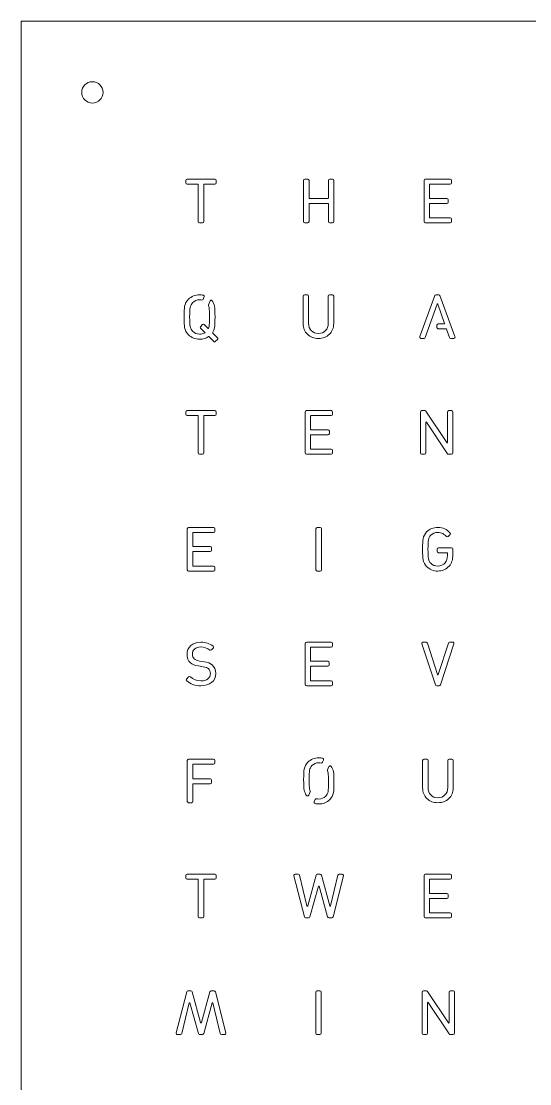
# Model space of a CAD drawing. Header units: millimetres. Extents: x -10 to 590, y -10 to 590.
# Drawn here: x -9.8 to 133, y 291.5 to 590.2 of the extents above; entities that cross this region are included whole.
import ezdxf

# ---------------------------------------------------------------- set-up
doc = ezdxf.new("R2010")
doc.units = ezdxf.units.MM
doc.header["$MEASUREMENT"] = 0
doc.layers.add('Layer 1', color=7, linetype='Continuous', lineweight=0)

msp = doc.modelspace()

# ---------------------------------------------------------------- linework, layer by layer
at = {"layer": 'Layer 1', "color": 18, "lineweight": 9, "true_color": 0x000000}
msp.add_lwpolyline([(590.16, -9.84), (-9.84, -9.84), (-9.84, 590.16), (590.16, 590.16)], close=True, dxfattribs=at)
msp.add_circle((10.16, 570.16), 3, dxfattribs=at)
at = {"layer": 'Layer 1', "color": 250, "lineweight": 9, "true_color": 0x231f20}
for points, knots in [([(41.08, 533.48), (41.08, 533.48), (40.27, 533.48), (40.27, 533.48), (40.07, 533.48), (39.9, 533.65), (39.9, 533.85), (39.9, 533.85), (39.9, 544.23), (39.9, 544.23), (39.9, 544.29), (39.85, 544.33), (39.79, 544.33), (39.79, 544.33), (36.8, 544.33), (36.8, 544.33), (36.59, 544.33), (36.43, 544.5), (36.43, 544.7), (36.43, 544.7), (36.43, 545.38), (36.43, 545.38), (36.43, 545.58), (36.59, 545.74), (36.8, 545.74), (36.8, 545.74), (44.55, 545.74), (44.55, 545.74), (44.75, 545.74), (44.92, 545.58), (44.92, 545.38), (44.92, 545.38), (44.92, 544.7), (44.92, 544.7), (44.92, 544.5), (44.75, 544.33), (44.55, 544.33), (44.55, 544.33), (41.55, 544.33), (41.55, 544.33), (41.49, 544.33), (41.44, 544.29), (41.44, 544.23), (41.44, 544.23), (41.44, 533.85), (41.44, 533.85), (41.44, 533.65), (41.28, 533.48), (41.08, 533.48)], [0, 0, 0, 0, 1, 1, 1, 2, 2, 2, 3, 3, 3, 4, 4, 4, 5, 5, 5, 6, 6, 6, 7, 7, 7, 8, 8, 8, 9, 9, 9, 10, 10, 10, 11, 11, 11, 12, 12, 12, 13, 13, 13, 14, 14, 14, 15, 15, 15, 16, 16, 16, 16]), ([(77.64, 533.48), (77.64, 533.48), (76.83, 533.48), (76.83, 533.48), (76.63, 533.48), (76.46, 533.65), (76.46, 533.85), (76.46, 533.85), (76.46, 538.85), (76.46, 538.85), (76.46, 538.91), (76.41, 538.96), (76.36, 538.96), (76.36, 538.96), (71.13, 538.96), (71.13, 538.96), (71.08, 538.96), (71.03, 538.91), (71.03, 538.85), (71.03, 538.85), (71.03, 533.85), (71.03, 533.85), (71.03, 533.65), (70.86, 533.48), (70.66, 533.48), (70.66, 533.48), (69.85, 533.48), (69.85, 533.48), (69.65, 533.48), (69.48, 533.65), (69.48, 533.85), (69.48, 533.85), (69.48, 545.38), (69.48, 545.38), (69.48, 545.58), (69.65, 545.74), (69.85, 545.74), (69.85, 545.74), (70.66, 545.74), (70.66, 545.74), (70.86, 545.74), (71.03, 545.58), (71.03, 545.38), (71.03, 545.38), (71.03, 540.47), (71.03, 540.47), (71.03, 540.42), (71.08, 540.37), (71.13, 540.37), (71.13, 540.37), (76.36, 540.37), (76.36, 540.37), (76.41, 540.37), (76.46, 540.42), (76.46, 540.47), (76.46, 540.47), (76.46, 545.38), (76.46, 545.38), (76.46, 545.58), (76.63, 545.74), (76.83, 545.74), (76.83, 545.74), (77.64, 545.74), (77.64, 545.74), (77.84, 545.74), (78.01, 545.58), (78.01, 545.38), (78.01, 545.38), (78.01, 533.85), (78.01, 533.85), (78.01, 533.65), (77.84, 533.48), (77.64, 533.48)], [0, 0, 0, 0, 1, 1, 1, 2, 2, 2, 3, 3, 3, 4, 4, 4, 5, 5, 5, 6, 6, 6, 7, 7, 7, 8, 8, 8, 9, 9, 9, 10, 10, 10, 11, 11, 11, 12, 12, 12, 13, 13, 13, 14, 14, 14, 15, 15, 15, 16, 16, 16, 17, 17, 17, 18, 18, 18, 19, 19, 19, 20, 20, 20, 21, 21, 21, 22, 22, 22, 23, 23, 23, 24, 24, 24, 24]), ([(110.67, 533.48), (110.67, 533.48), (103.7, 533.48), (103.7, 533.48), (103.49, 533.48), (103.33, 533.65), (103.33, 533.85), (103.33, 533.85), (103.33, 545.38), (103.33, 545.38), (103.33, 545.58), (103.49, 545.74), (103.7, 545.74), (103.7, 545.74), (110.67, 545.74), (110.67, 545.74), (110.87, 545.74), (111.04, 545.58), (111.04, 545.38), (111.04, 545.38), (111.04, 544.7), (111.04, 544.7), (111.04, 544.5), (110.87, 544.33), (110.67, 544.33), (110.67, 544.33), (104.98, 544.33), (104.98, 544.33), (104.92, 544.33), (104.87, 544.29), (104.87, 544.23), (104.87, 544.23), (104.87, 540.47), (104.87, 540.47), (104.87, 540.42), (104.92, 540.37), (104.98, 540.37), (104.98, 540.37), (109.76, 540.37), (109.76, 540.37), (109.96, 540.37), (110.13, 540.2), (110.13, 540), (110.13, 540), (110.13, 539.33), (110.13, 539.33), (110.13, 539.12), (109.96, 538.96), (109.76, 538.96), (109.76, 538.96), (104.98, 538.96), (104.98, 538.96), (104.92, 538.96), (104.87, 538.91), (104.87, 538.85), (104.87, 538.85), (104.87, 535), (104.87, 535), (104.87, 534.94), (104.92, 534.89), (104.98, 534.89), (104.98, 534.89), (110.67, 534.89), (110.67, 534.89), (110.87, 534.89), (111.04, 534.73), (111.04, 534.52), (111.04, 534.52), (111.04, 533.85), (111.04, 533.85), (111.04, 533.65), (110.87, 533.48), (110.67, 533.48)], [0, 0, 0, 0, 1, 1, 1, 2, 2, 2, 3, 3, 3, 4, 4, 4, 5, 5, 5, 6, 6, 6, 7, 7, 7, 8, 8, 8, 9, 9, 9, 10, 10, 10, 11, 11, 11, 12, 12, 12, 13, 13, 13, 14, 14, 14, 15, 15, 15, 16, 16, 16, 17, 17, 17, 18, 18, 18, 19, 19, 19, 20, 20, 20, 21, 21, 21, 22, 22, 22, 23, 23, 23, 24, 24, 24, 24]), ([(44.48, 500.01), (44.41, 500.01), (44.33, 500.04), (44.27, 500.1), (44.27, 500.1), (42.83, 501.54), (42.83, 501.54), (42.82, 501.55), (42.8, 501.55), (42.79, 501.54), (42.07, 501.04), (41.22, 500.78), (40.27, 500.78), (39.02, 500.78), (37.96, 501.22), (37.1, 502.07), (36.57, 502.61), (36.22, 503.27), (36.07, 504.03), (35.98, 504.55), (35.93, 505.55), (35.93, 507.03), (35.93, 508.5), (35.98, 509.51), (36.07, 510.02), (36.22, 510.79), (36.57, 511.45), (37.1, 511.99), (37.96, 512.84), (39.02, 513.27), (40.27, 513.27), (40.65, 513.27), (41.01, 513.23), (41.36, 513.15), (41.44, 513.13), (41.51, 513.08), (41.55, 513), (41.59, 512.93), (41.6, 512.84), (41.57, 512.76), (41.57, 512.76), (41.27, 511.97), (41.27, 511.97), (41.21, 511.83), (41.07, 511.76), (40.92, 511.79), (40.71, 511.84), (40.5, 511.86), (40.27, 511.86), (39.49, 511.86), (38.82, 511.58), (38.29, 511.04), (37.95, 510.69), (37.72, 510.24), (37.61, 509.71), (37.53, 509.23), (37.48, 508.33), (37.48, 507.03), (37.48, 505.73), (37.53, 504.83), (37.61, 504.35), (37.72, 503.82), (37.95, 503.37), (38.29, 503.02), (38.82, 502.47), (39.49, 502.2), (40.27, 502.2), (40.81, 502.2), (41.3, 502.33), (41.73, 502.6), (41.73, 502.6), (41.82, 502.74), (41.82, 502.74), (41.82, 502.74), (41.73, 502.64), (41.73, 502.64), (41.73, 502.64), (40.48, 503.89), (40.48, 503.89), (40.36, 504.01), (40.36, 504.2), (40.48, 504.31), (40.48, 504.31), (41.11, 504.94), (41.11, 504.94), (41.22, 505.06), (41.41, 505.06), (41.52, 504.94), (41.52, 504.94), (42.7, 503.77), (42.7, 503.77), (42.73, 503.76), (42.74, 503.77), (42.75, 503.78), (42.83, 503.96), (42.89, 504.15), (42.93, 504.35), (43.02, 504.83), (43.06, 505.73), (43.06, 507.03), (43.06, 508.33), (43.02, 509.23), (42.93, 509.71), (42.89, 509.87), (42.85, 510.03), (42.78, 510.2), (42.75, 510.27), (42.75, 510.35), (42.77, 510.42), (42.77, 510.42), (43.22, 511.58), (43.22, 511.58), (43.26, 511.68), (43.34, 511.75), (43.45, 511.76), (43.55, 511.78), (43.66, 511.74), (43.73, 511.65), (44.1, 511.19), (44.35, 510.64), (44.47, 510.03), (44.56, 509.51), (44.61, 508.5), (44.61, 507.03), (44.61, 505.55), (44.56, 504.55), (44.47, 504.03), (44.37, 503.51), (44.17, 503.03), (43.89, 502.62), (43.88, 502.61), (43.88, 502.59), (43.89, 502.58), (43.89, 502.58), (45.32, 501.14), (45.32, 501.14), (45.38, 501.09), (45.41, 501.01), (45.41, 500.94), (45.41, 500.86), (45.38, 500.78), (45.32, 500.73), (45.32, 500.73), (44.69, 500.1), (44.69, 500.1), (44.63, 500.04), (44.56, 500.01), (44.48, 500.01)], [0, 0, 0, 0, 1, 1, 1, 2, 2, 2, 3, 3, 3, 4, 4, 4, 5, 5, 5, 6, 6, 6, 7, 7, 7, 8, 8, 8, 9, 9, 9, 10, 10, 10, 11, 11, 11, 12, 12, 12, 13, 13, 13, 14, 14, 14, 15, 15, 15, 16, 16, 16, 17, 17, 17, 18, 18, 18, 19, 19, 19, 20, 20, 20, 21, 21, 21, 22, 22, 22, 23, 23, 23, 24, 24, 24, 25, 25, 25, 26, 26, 26, 27, 27, 27, 28, 28, 28, 29, 29, 29, 30, 30, 30, 31, 31, 31, 32, 32, 32, 33, 33, 33, 34, 34, 34, 35, 35, 35, 36, 36, 36, 37, 37, 37, 38, 38, 38, 39, 39, 39, 40, 40, 40, 41, 41, 41, 42, 42, 42, 43, 43, 43, 44, 44, 44, 45, 45, 45, 46, 46, 46, 47, 47, 47, 48, 48, 48, 49, 49, 49, 49]), ([(73.66, 501.01), (72.42, 501.01), (71.39, 501.4), (70.59, 502.17), (69.79, 502.95), (69.38, 503.96), (69.38, 505.17), (69.38, 505.17), (69.38, 512.91), (69.38, 512.91), (69.38, 513.11), (69.54, 513.27), (69.75, 513.27), (69.75, 513.27), (70.55, 513.27), (70.55, 513.27), (70.75, 513.27), (70.91, 513.11), (70.91, 512.91), (70.91, 512.91), (70.91, 505.27), (70.91, 505.27), (70.91, 504.41), (71.17, 503.71), (71.66, 503.19), (72.16, 502.67), (72.83, 502.41), (73.66, 502.41), (74.49, 502.41), (75.16, 502.67), (75.66, 503.19), (76.16, 503.71), (76.42, 504.41), (76.42, 505.27), (76.42, 505.27), (76.42, 512.91), (76.42, 512.91), (76.42, 513.11), (76.58, 513.27), (76.78, 513.27), (76.78, 513.27), (77.58, 513.27), (77.58, 513.27), (77.79, 513.27), (77.95, 513.11), (77.95, 512.91), (77.95, 512.91), (77.95, 505.17), (77.95, 505.17), (77.95, 503.96), (77.54, 502.95), (76.73, 502.17), (75.92, 501.4), (74.89, 501.01), (73.66, 501.01)], [0, 0, 0, 0, 1, 1, 1, 2, 2, 2, 3, 3, 3, 4, 4, 4, 5, 5, 5, 6, 6, 6, 7, 7, 7, 8, 8, 8, 9, 9, 9, 10, 10, 10, 11, 11, 11, 12, 12, 12, 13, 13, 13, 14, 14, 14, 15, 15, 15, 16, 16, 16, 17, 17, 17, 18, 18, 18, 18]), ([(111.7, 501.01), (111.7, 501.01), (110.84, 501.01), (110.84, 501.01), (110.68, 501.01), (110.54, 501.11), (110.49, 501.26), (110.49, 501.26), (109.64, 503.65), (109.64, 503.65), (109.63, 503.69), (109.59, 503.72), (109.54, 503.72), (109.54, 503.72), (107.33, 503.72), (107.33, 503.72), (107.23, 503.72), (107.14, 503.76), (107.07, 503.83), (107, 503.9), (106.96, 504), (106.96, 504.1), (106.96, 504.1), (106.97, 504.73), (106.97, 504.73), (106.97, 504.93), (107.13, 505.1), (107.34, 505.1), (107.34, 505.1), (109.01, 505.1), (109.01, 505.1), (109.04, 505.1), (109.07, 505.12), (109.09, 505.14), (109.11, 505.17), (109.12, 505.21), (109.11, 505.24), (109.11, 505.24), (107.21, 510.63), (107.21, 510.63), (107.19, 510.69), (107.13, 510.7), (107.12, 510.7), (107.1, 510.7), (107.04, 510.69), (107.02, 510.63), (107.02, 510.63), (103.69, 501.26), (103.69, 501.26), (103.64, 501.11), (103.5, 501.01), (103.34, 501.01), (103.34, 501.01), (102.48, 501.01), (102.48, 501.01), (102.36, 501.01), (102.25, 501.07), (102.18, 501.17), (102.11, 501.27), (102.1, 501.39), (102.14, 501.51), (102.14, 501.51), (106.38, 513.03), (106.38, 513.03), (106.43, 513.18), (106.57, 513.27), (106.73, 513.27), (106.73, 513.27), (107.47, 513.27), (107.47, 513.27), (107.63, 513.27), (107.77, 513.18), (107.82, 513.03), (107.82, 513.03), (112.04, 501.51), (112.04, 501.51), (112.09, 501.39), (112.07, 501.27), (112, 501.17), (111.93, 501.07), (111.82, 501.01), (111.7, 501.01)], [0, 0, 0, 0, 1, 1, 1, 2, 2, 2, 3, 3, 3, 4, 4, 4, 5, 5, 5, 6, 6, 6, 7, 7, 7, 8, 8, 8, 9, 9, 9, 10, 10, 10, 11, 11, 11, 12, 12, 12, 13, 13, 13, 14, 14, 14, 15, 15, 15, 16, 16, 16, 17, 17, 17, 18, 18, 18, 19, 19, 19, 20, 20, 20, 21, 21, 21, 22, 22, 22, 23, 23, 23, 24, 24, 24, 25, 25, 25, 26, 26, 26, 27, 27, 27, 27]), ([(41.08, 468.44), (41.08, 468.44), (40.27, 468.44), (40.27, 468.44), (40.07, 468.44), (39.9, 468.61), (39.9, 468.81), (39.9, 468.81), (39.9, 479.19), (39.9, 479.19), (39.9, 479.25), (39.85, 479.3), (39.79, 479.3), (39.79, 479.3), (36.8, 479.3), (36.8, 479.3), (36.59, 479.3), (36.43, 479.46), (36.43, 479.67), (36.43, 479.67), (36.43, 480.34), (36.43, 480.34), (36.43, 480.54), (36.59, 480.71), (36.8, 480.71), (36.8, 480.71), (44.55, 480.71), (44.55, 480.71), (44.75, 480.71), (44.92, 480.54), (44.92, 480.34), (44.92, 480.34), (44.92, 479.67), (44.92, 479.67), (44.92, 479.46), (44.75, 479.3), (44.55, 479.3), (44.55, 479.3), (41.55, 479.3), (41.55, 479.3), (41.49, 479.3), (41.44, 479.25), (41.44, 479.19), (41.44, 479.19), (41.44, 468.81), (41.44, 468.81), (41.44, 468.61), (41.28, 468.44), (41.08, 468.44)], [0, 0, 0, 0, 1, 1, 1, 2, 2, 2, 3, 3, 3, 4, 4, 4, 5, 5, 5, 6, 6, 6, 7, 7, 7, 8, 8, 8, 9, 9, 9, 10, 10, 10, 11, 11, 11, 12, 12, 12, 13, 13, 13, 14, 14, 14, 15, 15, 15, 16, 16, 16, 16]), ([(77.27, 468.44), (77.27, 468.44), (70.3, 468.44), (70.3, 468.44), (70.1, 468.44), (69.93, 468.61), (69.93, 468.81), (69.93, 468.81), (69.93, 480.34), (69.93, 480.34), (69.93, 480.54), (70.1, 480.71), (70.3, 480.71), (70.3, 480.71), (77.27, 480.71), (77.27, 480.71), (77.48, 480.71), (77.64, 480.54), (77.64, 480.34), (77.64, 480.34), (77.64, 479.67), (77.64, 479.67), (77.64, 479.46), (77.48, 479.3), (77.27, 479.3), (77.27, 479.3), (71.58, 479.3), (71.58, 479.3), (71.52, 479.3), (71.48, 479.25), (71.48, 479.19), (71.48, 479.19), (71.48, 475.44), (71.48, 475.44), (71.48, 475.38), (71.52, 475.33), (71.58, 475.33), (71.58, 475.33), (76.36, 475.33), (76.36, 475.33), (76.57, 475.33), (76.73, 475.17), (76.73, 474.96), (76.73, 474.96), (76.73, 474.29), (76.73, 474.29), (76.73, 474.09), (76.57, 473.92), (76.36, 473.92), (76.36, 473.92), (71.58, 473.92), (71.58, 473.92), (71.52, 473.92), (71.48, 473.87), (71.48, 473.82), (71.48, 473.82), (71.48, 469.96), (71.48, 469.96), (71.48, 469.9), (71.52, 469.85), (71.58, 469.85), (71.58, 469.85), (77.27, 469.85), (77.27, 469.85), (77.48, 469.85), (77.64, 469.69), (77.64, 469.49), (77.64, 469.49), (77.64, 468.81), (77.64, 468.81), (77.64, 468.61), (77.48, 468.44), (77.27, 468.44)], [0, 0, 0, 0, 1, 1, 1, 2, 2, 2, 3, 3, 3, 4, 4, 4, 5, 5, 5, 6, 6, 6, 7, 7, 7, 8, 8, 8, 9, 9, 9, 10, 10, 10, 11, 11, 11, 12, 12, 12, 13, 13, 13, 14, 14, 14, 15, 15, 15, 16, 16, 16, 17, 17, 17, 18, 18, 18, 19, 19, 19, 20, 20, 20, 21, 21, 21, 22, 22, 22, 23, 23, 23, 24, 24, 24, 24]), ([(111.09, 468.44), (111.09, 468.44), (110.24, 468.44), (110.24, 468.44), (110.12, 468.44), (110, 468.51), (109.93, 468.61), (109.93, 468.61), (104.07, 477.47), (104.07, 477.47), (104.03, 477.53), (103.97, 477.52), (103.95, 477.51), (103.93, 477.51), (103.87, 477.48), (103.87, 477.41), (103.87, 477.41), (103.87, 468.81), (103.87, 468.81), (103.87, 468.61), (103.71, 468.44), (103.5, 468.44), (103.5, 468.44), (102.7, 468.44), (102.7, 468.44), (102.49, 468.44), (102.33, 468.61), (102.33, 468.81), (102.33, 468.81), (102.33, 480.34), (102.33, 480.34), (102.33, 480.54), (102.49, 480.71), (102.7, 480.71), (102.7, 480.71), (103.55, 480.71), (103.55, 480.71), (103.67, 480.71), (103.79, 480.65), (103.85, 480.54), (103.85, 480.54), (109.72, 471.71), (109.72, 471.71), (109.76, 471.65), (109.82, 471.67), (109.84, 471.67), (109.86, 471.68), (109.91, 471.7), (109.91, 471.77), (109.91, 471.77), (109.91, 480.34), (109.91, 480.34), (109.91, 480.54), (110.08, 480.71), (110.28, 480.71), (110.28, 480.71), (111.09, 480.71), (111.09, 480.71), (111.29, 480.71), (111.46, 480.54), (111.46, 480.34), (111.46, 480.34), (111.46, 468.81), (111.46, 468.81), (111.46, 468.61), (111.29, 468.44), (111.09, 468.44)], [0, 0, 0, 0, 1, 1, 1, 2, 2, 2, 3, 3, 3, 4, 4, 4, 5, 5, 5, 6, 6, 6, 7, 7, 7, 8, 8, 8, 9, 9, 9, 10, 10, 10, 11, 11, 11, 12, 12, 12, 13, 13, 13, 14, 14, 14, 15, 15, 15, 16, 16, 16, 17, 17, 17, 18, 18, 18, 19, 19, 19, 20, 20, 20, 21, 21, 21, 22, 22, 22, 22]), ([(44.16, 435.61), (44.16, 435.61), (37.18, 435.61), (37.18, 435.61), (36.98, 435.61), (36.82, 435.78), (36.82, 435.98), (36.82, 435.98), (36.82, 447.5), (36.82, 447.5), (36.82, 447.71), (36.98, 447.87), (37.18, 447.87), (37.18, 447.87), (44.16, 447.87), (44.16, 447.87), (44.36, 447.87), (44.53, 447.71), (44.53, 447.5), (44.53, 447.5), (44.53, 446.83), (44.53, 446.83), (44.53, 446.63), (44.36, 446.46), (44.16, 446.46), (44.16, 446.46), (38.47, 446.46), (38.47, 446.46), (38.41, 446.46), (38.36, 446.42), (38.36, 446.36), (38.36, 446.36), (38.36, 442.6), (38.36, 442.6), (38.36, 442.54), (38.41, 442.5), (38.47, 442.5), (38.47, 442.5), (43.25, 442.5), (43.25, 442.5), (43.45, 442.5), (43.62, 442.33), (43.62, 442.13), (43.62, 442.13), (43.62, 441.46), (43.62, 441.46), (43.62, 441.25), (43.45, 441.09), (43.25, 441.09), (43.25, 441.09), (38.47, 441.09), (38.47, 441.09), (38.41, 441.09), (38.36, 441.04), (38.36, 440.98), (38.36, 440.98), (38.36, 437.13), (38.36, 437.13), (38.36, 437.07), (38.41, 437.02), (38.47, 437.02), (38.47, 437.02), (44.16, 437.02), (44.16, 437.02), (44.36, 437.02), (44.53, 436.85), (44.53, 436.65), (44.53, 436.65), (44.53, 435.98), (44.53, 435.98), (44.53, 435.78), (44.36, 435.61), (44.16, 435.61)], [0, 0, 0, 0, 1, 1, 1, 2, 2, 2, 3, 3, 3, 4, 4, 4, 5, 5, 5, 6, 6, 6, 7, 7, 7, 8, 8, 8, 9, 9, 9, 10, 10, 10, 11, 11, 11, 12, 12, 12, 13, 13, 13, 14, 14, 14, 15, 15, 15, 16, 16, 16, 17, 17, 17, 18, 18, 18, 19, 19, 19, 20, 20, 20, 21, 21, 21, 22, 22, 22, 23, 23, 23, 24, 24, 24, 24]), ([(74.15, 435.61), (74.15, 435.61), (73.34, 435.61), (73.34, 435.61), (73.14, 435.61), (72.97, 435.78), (72.97, 435.98), (72.97, 435.98), (72.97, 447.5), (72.97, 447.5), (72.97, 447.71), (73.14, 447.87), (73.34, 447.87), (73.34, 447.87), (74.15, 447.87), (74.15, 447.87), (74.35, 447.87), (74.52, 447.71), (74.52, 447.5), (74.52, 447.5), (74.52, 435.98), (74.52, 435.98), (74.52, 435.78), (74.35, 435.61), (74.15, 435.61)], [0, 0, 0, 0, 1, 1, 1, 2, 2, 2, 3, 3, 3, 4, 4, 4, 5, 5, 5, 6, 6, 6, 7, 7, 7, 8, 8, 8, 8]), ([(107.18, 435.61), (105.96, 435.61), (104.91, 436.04), (104.07, 436.87), (103.55, 437.4), (103.21, 438.05), (103.06, 438.8), (102.97, 439.31), (102.92, 440.27), (102.92, 441.74), (102.92, 443.21), (102.97, 444.17), (103.06, 444.68), (103.21, 445.44), (103.55, 446.08), (104.07, 446.61), (104.91, 447.45), (105.96, 447.87), (107.18, 447.87), (107.94, 447.87), (108.62, 447.73), (109.2, 447.45), (109.64, 447.23), (110.13, 446.88), (110.63, 446.4), (110.7, 446.33), (110.74, 446.24), (110.75, 446.14), (110.75, 446.04), (110.71, 445.94), (110.64, 445.87), (110.64, 445.87), (110.12, 445.36), (110.12, 445.36), (109.99, 445.22), (109.75, 445.22), (109.61, 445.36), (109.23, 445.72), (108.89, 445.99), (108.61, 446.15), (108.2, 446.37), (107.72, 446.48), (107.18, 446.48), (106.42, 446.48), (105.76, 446.21), (105.24, 445.68), (104.9, 445.33), (104.68, 444.89), (104.58, 444.37), (104.49, 443.91), (104.45, 443.02), (104.45, 441.74), (104.45, 440.46), (104.49, 439.57), (104.58, 439.1), (104.68, 438.57), (104.9, 438.13), (105.24, 437.79), (105.75, 437.27), (106.41, 437), (107.18, 437), (108.05, 437), (108.77, 437.33), (109.3, 437.96), (109.71, 438.46), (109.92, 439.15), (109.92, 440.03), (109.92, 440.03), (109.92, 440.68), (109.92, 440.68), (109.92, 440.74), (109.87, 440.78), (109.82, 440.78), (109.82, 440.78), (107.42, 440.78), (107.42, 440.78), (107.21, 440.78), (107.05, 440.94), (107.05, 441.15), (107.05, 441.15), (107.05, 441.79), (107.05, 441.79), (107.05, 441.99), (107.21, 442.16), (107.42, 442.16), (107.42, 442.16), (111.08, 442.16), (111.08, 442.16), (111.28, 442.16), (111.44, 441.99), (111.44, 441.79), (111.44, 441.79), (111.44, 440.15), (111.44, 440.15), (111.44, 438.82), (111.09, 437.76), (110.4, 437.01), (109.53, 436.08), (108.45, 435.61), (107.18, 435.61)], [0, 0, 0, 0, 1, 1, 1, 2, 2, 2, 3, 3, 3, 4, 4, 4, 5, 5, 5, 6, 6, 6, 7, 7, 7, 8, 8, 8, 9, 9, 9, 10, 10, 10, 11, 11, 11, 12, 12, 12, 13, 13, 13, 14, 14, 14, 15, 15, 15, 16, 16, 16, 17, 17, 17, 18, 18, 18, 19, 19, 19, 20, 20, 20, 21, 21, 21, 22, 22, 22, 23, 23, 23, 24, 24, 24, 25, 25, 25, 26, 26, 26, 27, 27, 27, 28, 28, 28, 29, 29, 29, 30, 30, 30, 31, 31, 31, 32, 32, 32, 33, 33, 33, 33]), ([(40.6, 403.36), (39.01, 403.36), (37.68, 403.84), (36.65, 404.78), (36.57, 404.85), (36.53, 404.94), (36.53, 405.04), (36.53, 405.14), (36.57, 405.24), (36.64, 405.31), (36.64, 405.31), (37.17, 405.85), (37.17, 405.85), (37.31, 405.98), (37.53, 405.99), (37.68, 405.85), (38.48, 405.12), (39.48, 404.75), (40.64, 404.75), (41.47, 404.75), (42.12, 404.94), (42.6, 405.3), (43.06, 405.67), (43.29, 406.16), (43.29, 406.81), (43.29, 407.42), (43.12, 407.88), (42.77, 408.18), (42.49, 408.43), (42, 408.61), (41.3, 408.71), (41.3, 408.71), (39.92, 408.93), (39.92, 408.93), (38.96, 409.08), (38.21, 409.39), (37.68, 409.86), (37.06, 410.41), (36.74, 411.19), (36.74, 412.16), (36.74, 413.2), (37.1, 414.05), (37.81, 414.68), (38.51, 415.31), (39.47, 415.62), (40.65, 415.62), (41.97, 415.62), (43.11, 415.23), (44.06, 414.47), (44.14, 414.4), (44.19, 414.31), (44.19, 414.21), (44.2, 414.1), (44.16, 414), (44.08, 413.92), (44.08, 413.92), (43.6, 413.44), (43.6, 413.44), (43.47, 413.31), (43.26, 413.31), (43.11, 413.42), (42.43, 413.98), (41.58, 414.27), (40.6, 414.27), (39.87, 414.27), (39.29, 414.08), (38.87, 413.7), (38.45, 413.33), (38.25, 412.84), (38.25, 412.21), (38.25, 411.65), (38.42, 411.23), (38.75, 410.94), (39.1, 410.65), (39.6, 410.44), (40.26, 410.33), (40.26, 410.33), (41.55, 410.14), (41.55, 410.14), (42.53, 409.99), (43.28, 409.7), (43.77, 409.28), (44.46, 408.69), (44.81, 407.87), (44.81, 406.84), (44.81, 405.77), (44.42, 404.92), (43.66, 404.29), (42.89, 403.67), (41.87, 403.36), (40.6, 403.36)], [0, 0, 0, 0, 1, 1, 1, 2, 2, 2, 3, 3, 3, 4, 4, 4, 5, 5, 5, 6, 6, 6, 7, 7, 7, 8, 8, 8, 9, 9, 9, 10, 10, 10, 11, 11, 11, 12, 12, 12, 13, 13, 13, 14, 14, 14, 15, 15, 15, 16, 16, 16, 17, 17, 17, 18, 18, 18, 19, 19, 19, 20, 20, 20, 21, 21, 21, 22, 22, 22, 23, 23, 23, 24, 24, 24, 25, 25, 25, 26, 26, 26, 27, 27, 27, 28, 28, 28, 29, 29, 29, 30, 30, 30, 30]), ([(77.26, 403.36), (77.26, 403.36), (70.29, 403.36), (70.29, 403.36), (70.08, 403.36), (69.92, 403.53), (69.92, 403.73), (69.92, 403.73), (69.92, 415.25), (69.92, 415.25), (69.92, 415.46), (70.08, 415.62), (70.29, 415.62), (70.29, 415.62), (77.26, 415.62), (77.26, 415.62), (77.46, 415.62), (77.63, 415.46), (77.63, 415.25), (77.63, 415.25), (77.63, 414.58), (77.63, 414.58), (77.63, 414.38), (77.46, 414.21), (77.26, 414.21), (77.26, 414.21), (71.57, 414.21), (71.57, 414.21), (71.51, 414.21), (71.46, 414.17), (71.46, 414.11), (71.46, 414.11), (71.46, 410.35), (71.46, 410.35), (71.46, 410.29), (71.51, 410.25), (71.57, 410.25), (71.57, 410.25), (76.35, 410.25), (76.35, 410.25), (76.55, 410.25), (76.72, 410.08), (76.72, 409.88), (76.72, 409.88), (76.72, 409.21), (76.72, 409.21), (76.72, 409), (76.55, 408.84), (76.35, 408.84), (76.35, 408.84), (71.57, 408.84), (71.57, 408.84), (71.51, 408.84), (71.46, 408.79), (71.46, 408.73), (71.46, 408.73), (71.46, 404.87), (71.46, 404.87), (71.46, 404.82), (71.51, 404.77), (71.57, 404.77), (71.57, 404.77), (77.26, 404.77), (77.26, 404.77), (77.46, 404.77), (77.63, 404.6), (77.63, 404.4), (77.63, 404.4), (77.63, 403.73), (77.63, 403.73), (77.63, 403.53), (77.46, 403.36), (77.26, 403.36)], [0, 0, 0, 0, 1, 1, 1, 2, 2, 2, 3, 3, 3, 4, 4, 4, 5, 5, 5, 6, 6, 6, 7, 7, 7, 8, 8, 8, 9, 9, 9, 10, 10, 10, 11, 11, 11, 12, 12, 12, 13, 13, 13, 14, 14, 14, 15, 15, 15, 16, 16, 16, 17, 17, 17, 18, 18, 18, 19, 19, 19, 20, 20, 20, 21, 21, 21, 22, 22, 22, 23, 23, 23, 24, 24, 24, 24]), ([(107.59, 403.36), (107.59, 403.36), (106.89, 403.36), (106.89, 403.36), (106.73, 403.36), (106.59, 403.46), (106.54, 403.61), (106.54, 403.61), (102.75, 415.14), (102.75, 415.14), (102.71, 415.25), (102.73, 415.37), (102.8, 415.47), (102.87, 415.57), (102.98, 415.62), (103.1, 415.62), (103.1, 415.62), (103.95, 415.62), (103.95, 415.62), (104.11, 415.62), (104.25, 415.52), (104.3, 415.37), (104.3, 415.37), (107.14, 406.53), (107.14, 406.53), (107.16, 406.46), (107.22, 406.45), (107.24, 406.45), (107.26, 406.45), (107.32, 406.46), (107.34, 406.53), (107.34, 406.53), (110.18, 415.37), (110.18, 415.37), (110.23, 415.52), (110.37, 415.62), (110.53, 415.62), (110.53, 415.62), (111.38, 415.62), (111.38, 415.62), (111.5, 415.62), (111.61, 415.57), (111.68, 415.47), (111.75, 415.37), (111.77, 415.25), (111.73, 415.14), (111.73, 415.14), (111.73, 415.14), (111.73, 415.14), (111.73, 415.14), (107.94, 403.61), (107.94, 403.61), (107.89, 403.46), (107.75, 403.36), (107.59, 403.36)], [0, 0, 0, 0, 1, 1, 1, 2, 2, 2, 3, 3, 3, 4, 4, 4, 5, 5, 5, 6, 6, 6, 7, 7, 7, 8, 8, 8, 9, 9, 9, 10, 10, 10, 11, 11, 11, 12, 12, 12, 13, 13, 13, 14, 14, 14, 15, 15, 15, 16, 16, 16, 17, 17, 17, 18, 18, 18, 18]), ([(111.6, 415.18), (111.6, 415.18), (111.61, 415.18), (111.61, 415.18), (111.61, 415.18), (111.6, 415.18), (111.6, 415.18)], [0, 0, 0, 0, 1, 1, 1, 2, 2, 2, 2]), ([(37.99, 370.5), (37.99, 370.5), (37.18, 370.5), (37.18, 370.5), (36.98, 370.5), (36.82, 370.66), (36.82, 370.87), (36.82, 370.87), (36.82, 382.39), (36.82, 382.39), (36.82, 382.59), (36.98, 382.76), (37.18, 382.76), (37.18, 382.76), (44.16, 382.76), (44.16, 382.76), (44.36, 382.76), (44.53, 382.59), (44.53, 382.39), (44.53, 382.39), (44.53, 381.72), (44.53, 381.72), (44.53, 381.52), (44.36, 381.35), (44.16, 381.35), (44.16, 381.35), (38.47, 381.35), (38.47, 381.35), (38.41, 381.35), (38.36, 381.3), (38.36, 381.25), (38.36, 381.25), (38.36, 377.3), (38.36, 377.3), (38.36, 377.25), (38.41, 377.2), (38.47, 377.2), (38.47, 377.2), (43.25, 377.2), (43.25, 377.2), (43.45, 377.2), (43.62, 377.03), (43.62, 376.83), (43.62, 376.83), (43.62, 376.16), (43.62, 376.16), (43.62, 375.95), (43.45, 375.79), (43.25, 375.79), (43.25, 375.79), (38.47, 375.79), (38.47, 375.79), (38.41, 375.79), (38.36, 375.74), (38.36, 375.68), (38.36, 375.68), (38.36, 370.87), (38.36, 370.87), (38.36, 370.66), (38.19, 370.5), (37.99, 370.5)], [0, 0, 0, 0, 1, 1, 1, 2, 2, 2, 3, 3, 3, 4, 4, 4, 5, 5, 5, 6, 6, 6, 7, 7, 7, 8, 8, 8, 9, 9, 9, 10, 10, 10, 11, 11, 11, 12, 12, 12, 13, 13, 13, 14, 14, 14, 15, 15, 15, 16, 16, 16, 17, 17, 17, 18, 18, 18, 19, 19, 19, 20, 20, 20, 20]), ([(70.59, 372.4), (70.47, 372.4), (70.36, 372.45), (70.29, 372.55), (69.97, 372.98), (69.76, 373.48), (69.65, 374.04), (69.56, 374.55), (69.51, 375.51), (69.51, 376.98), (69.51, 378.45), (69.56, 379.41), (69.65, 379.92), (69.8, 380.68), (70.14, 381.32), (70.66, 381.85), (71.5, 382.69), (72.55, 383.11), (73.77, 383.11), (74.14, 383.11), (74.5, 383.07), (74.83, 383), (74.94, 382.97), (75.02, 382.91), (75.07, 382.81), (75.12, 382.71), (75.13, 382.6), (75.08, 382.5), (75.08, 382.5), (74.82, 381.87), (74.82, 381.87), (74.75, 381.71), (74.58, 381.62), (74.4, 381.66), (74.2, 381.7), (73.99, 381.72), (73.77, 381.72), (73.01, 381.72), (72.35, 381.45), (71.83, 380.92), (71.49, 380.57), (71.27, 380.13), (71.17, 379.61), (71.08, 379.14), (71.04, 378.26), (71.04, 376.98), (71.04, 375.7), (71.08, 374.82), (71.17, 374.35), (71.2, 374.17), (71.26, 374), (71.32, 373.83), (71.36, 373.74), (71.36, 373.64), (71.32, 373.55), (71.32, 373.55), (70.93, 372.62), (70.93, 372.62), (70.88, 372.5), (70.77, 372.41), (70.64, 372.4), (70.62, 372.4), (70.61, 372.4), (70.59, 372.4)], [0, 0, 0, 0, 1, 1, 1, 2, 2, 2, 3, 3, 3, 4, 4, 4, 5, 5, 5, 6, 6, 6, 7, 7, 7, 8, 8, 8, 9, 9, 9, 10, 10, 10, 11, 11, 11, 12, 12, 12, 13, 13, 13, 14, 14, 14, 15, 15, 15, 16, 16, 16, 17, 17, 17, 18, 18, 18, 19, 19, 19, 20, 20, 20, 21, 21, 21, 21]), ([(107.23, 370.5), (106, 370.5), (104.96, 370.89), (104.16, 371.66), (103.36, 372.44), (102.95, 373.44), (102.95, 374.66), (102.95, 374.66), (102.95, 382.39), (102.95, 382.39), (102.95, 382.6), (103.12, 382.76), (103.32, 382.76), (103.32, 382.76), (104.12, 382.76), (104.12, 382.76), (104.32, 382.76), (104.49, 382.6), (104.49, 382.39), (104.49, 382.39), (104.49, 374.76), (104.49, 374.76), (104.49, 373.89), (104.74, 373.19), (105.24, 372.68), (105.73, 372.16), (106.4, 371.9), (107.23, 371.9), (108.06, 371.9), (108.73, 372.16), (109.23, 372.68), (109.73, 373.19), (109.99, 373.89), (109.99, 374.76), (109.99, 374.76), (109.99, 382.39), (109.99, 382.39), (109.99, 382.6), (110.15, 382.76), (110.36, 382.76), (110.36, 382.76), (111.16, 382.76), (111.16, 382.76), (111.36, 382.76), (111.52, 382.6), (111.52, 382.39), (111.52, 382.39), (111.52, 374.66), (111.52, 374.66), (111.52, 373.44), (111.11, 372.44), (110.3, 371.66), (109.5, 370.89), (108.46, 370.5), (107.23, 370.5)], [0, 0, 0, 0, 1, 1, 1, 2, 2, 2, 3, 3, 3, 4, 4, 4, 5, 5, 5, 6, 6, 6, 7, 7, 7, 8, 8, 8, 9, 9, 9, 10, 10, 10, 11, 11, 11, 12, 12, 12, 13, 13, 13, 14, 14, 14, 15, 15, 15, 16, 16, 16, 17, 17, 17, 18, 18, 18, 18]), ([(73.77, 370.14), (73.4, 370.14), (73.05, 370.18), (72.71, 370.26), (72.61, 370.28), (72.52, 370.35), (72.47, 370.45), (72.42, 370.54), (72.42, 370.66), (72.46, 370.76), (72.46, 370.76), (72.73, 371.39), (72.73, 371.39), (72.8, 371.55), (72.97, 371.64), (73.15, 371.6), (73.34, 371.56), (73.55, 371.54), (73.77, 371.54), (74.54, 371.54), (75.19, 371.81), (75.72, 372.34), (76.05, 372.68), (76.27, 373.13), (76.38, 373.65), (76.46, 374.11), (76.51, 375), (76.51, 376.28), (76.51, 377.55), (76.46, 378.44), (76.38, 378.9), (76.34, 379.08), (76.29, 379.26), (76.22, 379.43), (76.19, 379.52), (76.19, 379.61), (76.22, 379.7), (76.22, 379.7), (76.62, 380.64), (76.62, 380.64), (76.67, 380.76), (76.78, 380.84), (76.91, 380.86), (77.05, 380.87), (77.17, 380.82), (77.25, 380.71), (77.57, 380.27), (77.79, 379.77), (77.9, 379.22), (77.9, 379.22), (77.9, 379.22), (77.9, 379.22), (77.99, 378.71), (78.03, 377.72), (78.03, 376.28), (78.03, 374.83), (77.99, 373.84), (77.9, 373.34), (77.75, 372.58), (77.41, 371.93), (76.88, 371.41), (76.04, 370.57), (75, 370.14), (73.77, 370.14)], [0, 0, 0, 0, 1, 1, 1, 2, 2, 2, 3, 3, 3, 4, 4, 4, 5, 5, 5, 6, 6, 6, 7, 7, 7, 8, 8, 8, 9, 9, 9, 10, 10, 10, 11, 11, 11, 12, 12, 12, 13, 13, 13, 14, 14, 14, 15, 15, 15, 16, 16, 16, 17, 17, 17, 18, 18, 18, 19, 19, 19, 20, 20, 20, 21, 21, 21, 21]), ([(41.08, 338.12), (41.08, 338.12), (40.27, 338.12), (40.27, 338.12), (40.07, 338.12), (39.9, 338.29), (39.9, 338.49), (39.9, 338.49), (39.9, 348.87), (39.9, 348.87), (39.9, 348.93), (39.85, 348.98), (39.79, 348.98), (39.79, 348.98), (36.8, 348.98), (36.8, 348.98), (36.59, 348.98), (36.43, 349.14), (36.43, 349.35), (36.43, 349.35), (36.43, 350.02), (36.43, 350.02), (36.43, 350.22), (36.59, 350.39), (36.8, 350.39), (36.8, 350.39), (44.55, 350.39), (44.55, 350.39), (44.75, 350.39), (44.92, 350.22), (44.92, 350.02), (44.92, 350.02), (44.92, 349.35), (44.92, 349.35), (44.92, 349.14), (44.75, 348.98), (44.55, 348.98), (44.55, 348.98), (41.55, 348.98), (41.55, 348.98), (41.49, 348.98), (41.44, 348.93), (41.44, 348.87), (41.44, 348.87), (41.44, 338.49), (41.44, 338.49), (41.44, 338.29), (41.28, 338.12), (41.08, 338.12)], [0, 0, 0, 0, 1, 1, 1, 2, 2, 2, 3, 3, 3, 4, 4, 4, 5, 5, 5, 6, 6, 6, 7, 7, 7, 8, 8, 8, 9, 9, 9, 10, 10, 10, 11, 11, 11, 12, 12, 12, 13, 13, 13, 14, 14, 14, 15, 15, 15, 16, 16, 16, 16]), ([(77.42, 338.12), (77.42, 338.12), (76.59, 338.12), (76.59, 338.12), (76.42, 338.12), (76.28, 338.23), (76.23, 338.39), (76.23, 338.39), (73.85, 347), (73.85, 347), (73.83, 347.07), (73.76, 347.08), (73.74, 347.08), (73.73, 347.08), (73.66, 347.07), (73.64, 347), (73.64, 347), (71.26, 338.39), (71.26, 338.39), (71.21, 338.23), (71.07, 338.12), (70.9, 338.12), (70.9, 338.12), (70.07, 338.12), (70.07, 338.12), (69.9, 338.12), (69.75, 338.24), (69.71, 338.4), (69.71, 338.4), (66.77, 349.93), (66.77, 349.93), (66.74, 350.04), (66.76, 350.15), (66.83, 350.24), (66.9, 350.33), (67.01, 350.39), (67.12, 350.39), (67.12, 350.39), (68, 350.39), (68, 350.39), (68.17, 350.39), (68.32, 350.27), (68.36, 350.1), (68.36, 350.1), (70.44, 341.51), (70.44, 341.51), (70.46, 341.43), (70.51, 341.42), (70.54, 341.43), (70.56, 341.43), (70.62, 341.43), (70.64, 341.5), (70.64, 341.5), (73, 350.11), (73, 350.11), (73.04, 350.27), (73.19, 350.39), (73.35, 350.39), (73.35, 350.39), (74.14, 350.39), (74.14, 350.39), (74.3, 350.39), (74.45, 350.27), (74.49, 350.11), (74.49, 350.11), (76.85, 341.5), (76.85, 341.5), (76.87, 341.43), (76.94, 341.43), (76.95, 341.43), (76.97, 341.43), (77.03, 341.43), (77.05, 341.51), (77.05, 341.51), (79.13, 350.1), (79.13, 350.1), (79.17, 350.27), (79.32, 350.39), (79.49, 350.39), (79.49, 350.39), (80.37, 350.39), (80.37, 350.39), (80.48, 350.39), (80.59, 350.33), (80.66, 350.24), (80.73, 350.15), (80.75, 350.04), (80.72, 349.93), (80.72, 349.93), (77.78, 338.4), (77.78, 338.4), (77.74, 338.24), (77.59, 338.12), (77.42, 338.12)], [0, 0, 0, 0, 1, 1, 1, 2, 2, 2, 3, 3, 3, 4, 4, 4, 5, 5, 5, 6, 6, 6, 7, 7, 7, 8, 8, 8, 9, 9, 9, 10, 10, 10, 11, 11, 11, 12, 12, 12, 13, 13, 13, 14, 14, 14, 15, 15, 15, 16, 16, 16, 17, 17, 17, 18, 18, 18, 19, 19, 19, 20, 20, 20, 21, 21, 21, 22, 22, 22, 23, 23, 23, 24, 24, 24, 25, 25, 25, 26, 26, 26, 27, 27, 27, 28, 28, 28, 29, 29, 29, 30, 30, 30, 31, 31, 31, 31]), ([(110.67, 338.12), (110.67, 338.12), (103.7, 338.12), (103.7, 338.12), (103.49, 338.12), (103.33, 338.29), (103.33, 338.49), (103.33, 338.49), (103.33, 350.02), (103.33, 350.02), (103.33, 350.22), (103.49, 350.39), (103.7, 350.39), (103.7, 350.39), (110.67, 350.39), (110.67, 350.39), (110.87, 350.39), (111.04, 350.22), (111.04, 350.02), (111.04, 350.02), (111.04, 349.35), (111.04, 349.35), (111.04, 349.14), (110.87, 348.98), (110.67, 348.98), (110.67, 348.98), (104.98, 348.98), (104.98, 348.98), (104.92, 348.98), (104.87, 348.93), (104.87, 348.87), (104.87, 348.87), (104.87, 345.12), (104.87, 345.12), (104.87, 345.06), (104.92, 345.01), (104.98, 345.01), (104.98, 345.01), (109.76, 345.01), (109.76, 345.01), (109.96, 345.01), (110.13, 344.84), (110.13, 344.64), (110.13, 344.64), (110.13, 343.97), (110.13, 343.97), (110.13, 343.77), (109.96, 343.6), (109.76, 343.6), (109.76, 343.6), (104.98, 343.6), (104.98, 343.6), (104.92, 343.6), (104.87, 343.55), (104.87, 343.49), (104.87, 343.49), (104.87, 339.64), (104.87, 339.64), (104.87, 339.58), (104.92, 339.53), (104.98, 339.53), (104.98, 339.53), (110.67, 339.53), (110.67, 339.53), (110.87, 339.53), (111.04, 339.37), (111.04, 339.16), (111.04, 339.16), (111.04, 338.49), (111.04, 338.49), (111.04, 338.29), (110.87, 338.12), (110.67, 338.12)], [0, 0, 0, 0, 1, 1, 1, 2, 2, 2, 3, 3, 3, 4, 4, 4, 5, 5, 5, 6, 6, 6, 7, 7, 7, 8, 8, 8, 9, 9, 9, 10, 10, 10, 11, 11, 11, 12, 12, 12, 13, 13, 13, 14, 14, 14, 15, 15, 15, 16, 16, 16, 17, 17, 17, 18, 18, 18, 19, 19, 19, 20, 20, 20, 21, 21, 21, 22, 22, 22, 23, 23, 23, 24, 24, 24, 24]), ([(47.29, 305.33), (47.29, 305.33), (46.42, 305.33), (46.42, 305.33), (46.25, 305.33), (46.1, 305.44), (46.06, 305.61), (46.06, 305.61), (43.98, 314.21), (43.98, 314.21), (43.96, 314.28), (43.89, 314.29), (43.88, 314.29), (43.86, 314.29), (43.8, 314.28), (43.78, 314.21), (43.78, 314.21), (41.42, 305.6), (41.42, 305.6), (41.38, 305.44), (41.23, 305.33), (41.06, 305.33), (41.06, 305.33), (40.28, 305.33), (40.28, 305.33), (40.11, 305.33), (39.97, 305.44), (39.92, 305.6), (39.92, 305.6), (37.57, 314.21), (37.57, 314.21), (37.55, 314.28), (37.48, 314.29), (37.47, 314.29), (37.45, 314.29), (37.38, 314.28), (37.36, 314.21), (37.36, 314.21), (35.28, 305.61), (35.28, 305.61), (35.24, 305.44), (35.09, 305.33), (34.92, 305.33), (34.92, 305.33), (34.05, 305.33), (34.05, 305.33), (33.94, 305.33), (33.83, 305.38), (33.76, 305.47), (33.69, 305.56), (33.66, 305.68), (33.69, 305.79), (33.69, 305.79), (36.64, 317.31), (36.64, 317.31), (36.68, 317.48), (36.83, 317.59), (37, 317.59), (37, 317.59), (37.83, 317.59), (37.83, 317.59), (37.99, 317.59), (38.14, 317.48), (38.18, 317.32), (38.18, 317.32), (40.57, 308.71), (40.57, 308.71), (40.59, 308.64), (40.65, 308.64), (40.67, 308.64), (40.69, 308.64), (40.75, 308.64), (40.77, 308.71), (40.77, 308.71), (43.16, 317.32), (43.16, 317.32), (43.2, 317.48), (43.35, 317.59), (43.52, 317.59), (43.52, 317.59), (44.35, 317.59), (44.35, 317.59), (44.52, 317.59), (44.66, 317.48), (44.71, 317.31), (44.71, 317.31), (47.65, 305.79), (47.65, 305.79), (47.68, 305.68), (47.66, 305.56), (47.59, 305.47), (47.51, 305.38), (47.41, 305.33), (47.29, 305.33)], [0, 0, 0, 0, 1, 1, 1, 2, 2, 2, 3, 3, 3, 4, 4, 4, 5, 5, 5, 6, 6, 6, 7, 7, 7, 8, 8, 8, 9, 9, 9, 10, 10, 10, 11, 11, 11, 12, 12, 12, 13, 13, 13, 14, 14, 14, 15, 15, 15, 16, 16, 16, 17, 17, 17, 18, 18, 18, 19, 19, 19, 20, 20, 20, 21, 21, 21, 22, 22, 22, 23, 23, 23, 24, 24, 24, 25, 25, 25, 26, 26, 26, 27, 27, 27, 28, 28, 28, 29, 29, 29, 30, 30, 30, 31, 31, 31, 31]), ([(74.07, 305.33), (74.07, 305.33), (73.26, 305.33), (73.26, 305.33), (73.06, 305.33), (72.9, 305.49), (72.9, 305.7), (72.9, 305.7), (72.9, 317.22), (72.9, 317.22), (72.9, 317.43), (73.06, 317.59), (73.26, 317.59), (73.26, 317.59), (74.07, 317.59), (74.07, 317.59), (74.27, 317.59), (74.44, 317.43), (74.44, 317.22), (74.44, 317.22), (74.44, 305.7), (74.44, 305.7), (74.44, 305.49), (74.27, 305.33), (74.07, 305.33)], [0, 0, 0, 0, 1, 1, 1, 2, 2, 2, 3, 3, 3, 4, 4, 4, 5, 5, 5, 6, 6, 6, 7, 7, 7, 8, 8, 8, 8]), ([(111.55, 305.33), (111.55, 305.33), (110.7, 305.33), (110.7, 305.33), (110.58, 305.33), (110.46, 305.39), (110.39, 305.49), (110.39, 305.49), (104.53, 314.35), (104.53, 314.35), (104.49, 314.41), (104.43, 314.4), (104.41, 314.4), (104.39, 314.39), (104.33, 314.37), (104.33, 314.29), (104.33, 314.29), (104.33, 305.7), (104.33, 305.7), (104.33, 305.49), (104.17, 305.33), (103.96, 305.33), (103.96, 305.33), (103.16, 305.33), (103.16, 305.33), (102.95, 305.33), (102.79, 305.49), (102.79, 305.7), (102.79, 305.7), (102.79, 317.22), (102.79, 317.22), (102.79, 317.43), (102.95, 317.59), (103.16, 317.59), (103.16, 317.59), (104.01, 317.59), (104.01, 317.59), (104.13, 317.59), (104.25, 317.53), (104.32, 317.43), (104.32, 317.43), (110.18, 308.6), (110.18, 308.6), (110.22, 308.54), (110.28, 308.55), (110.3, 308.56), (110.32, 308.56), (110.37, 308.58), (110.37, 308.66), (110.37, 308.66), (110.37, 317.22), (110.37, 317.22), (110.37, 317.43), (110.54, 317.59), (110.74, 317.59), (110.74, 317.59), (111.55, 317.59), (111.55, 317.59), (111.75, 317.59), (111.92, 317.43), (111.92, 317.22), (111.92, 317.22), (111.92, 305.7), (111.92, 305.7), (111.92, 305.49), (111.75, 305.33), (111.55, 305.33)], [0, 0, 0, 0, 1, 1, 1, 2, 2, 2, 3, 3, 3, 4, 4, 4, 5, 5, 5, 6, 6, 6, 7, 7, 7, 8, 8, 8, 9, 9, 9, 10, 10, 10, 11, 11, 11, 12, 12, 12, 13, 13, 13, 14, 14, 14, 15, 15, 15, 16, 16, 16, 17, 17, 17, 18, 18, 18, 19, 19, 19, 20, 20, 20, 21, 21, 21, 22, 22, 22, 22])]:
    msp.add_open_spline(points, degree=3, knots=knots, dxfattribs=at)

doc.saveas('drawing.dxf')
